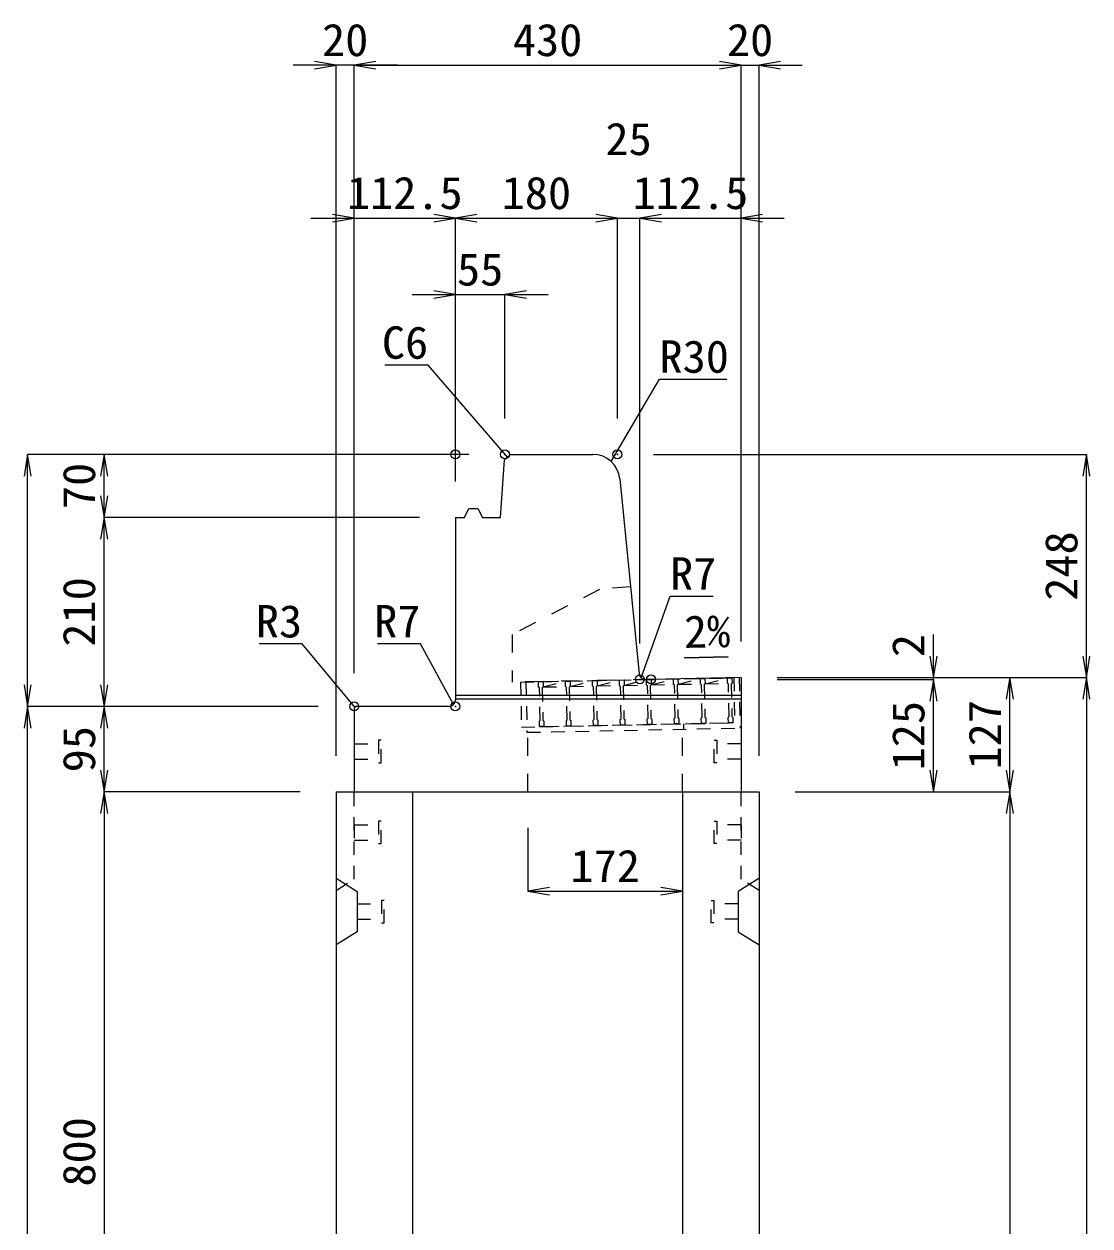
# Model space of a CAD drawing. Units: millimetres at full size; some dimension numbers follow another scale. Extents: x -18734 to 51600, y -18820 to 17820.
# Drawn here: x 19818 to 21003, y -8202 to -6867 of the extents above; entities that cross this region are included whole.
import ezdxf
from ezdxf.enums import TextEntityAlignment as Align

# ---------------------------------------------------------------- set-up
doc = ezdxf.new("R2010")
doc.units = ezdxf.units.MM
doc.header["$LTSCALE"] = 20
doc.header["$PDMODE"] = 32
doc.header["$PDSIZE"] = 10
doc.linetypes.add('USER1', pattern=[2, 1, -1])
doc.linetypes.add('USER2', pattern=[1.35, 0.75, -0.6])
for name, color, linetype, lineweight in [('インサート', 3, 'USER2', 9), ('グレーチング', 7, 'USER2', 5), ('受枠', 3, 'USER2', 9), ('寸法線', 7, 'Continuous', 13), ('引出線', 4, 'Continuous', 13), ('本体', 2, 'Continuous', 13), ('目地', 132, 'Continuous', 5)]:
    doc.layers.add(name, color=color, linetype=linetype, lineweight=lineweight)
doc.layers.add('作業エリア', color=11, linetype='Continuous')
doc.styles.add('ＭＳ 明朝', font='')
doc.styles.get('ＭＳ 明朝').set_extended_font_data('MS Mincho')

# ---------------------------------------------------------------- blocks, each defined once
blk = doc.blocks.new('open_arrow')
at = {"color": 0, "linetype": 'Continuous', "lineweight": -2}
blk.add_lwpolyline([(7.5, 1.25), (0, 0), (7.5, -1.25)], dxfattribs=at)

msp = doc.modelspace()

# ---------------------------------------------------------------- linework, layer by layer
at = {"layer": 'インサート'}
for p, q in [((20185, -7666.5), (20212, -7666.5)), ((20185, -7666.5), (20185, -7683.5)), ((20215, -7662.5), (20212, -7662.5)), ((20212, -7662.5), (20212, -7687.5)), ((20215, -7687.5), (20215, -7662.5)), ((20585, -7662.5), (20588, -7662.5)), ((20585, -7687.5), (20585, -7662.5)), ((20588, -7662.5), (20588, -7687.5)), ((20615, -7666.5), (20588, -7666.5)), ((20615, -7666.5), (20615, -7683.5)), ((20185, -7683.5), (20212, -7683.5)), ((20212, -7687.5), (20215, -7687.5)), ((20588, -7687.5), (20585, -7687.5)), ((20615, -7683.5), (20588, -7683.5)), ((20185, -7756.5), (20212, -7756.5)), ((20185, -7756.5), (20185, -7773.5)), ((20215, -7752.5), (20212, -7752.5)), ((20212, -7752.5), (20212, -7777.5)), ((20215, -7777.5), (20215, -7752.5)), ((20585, -7752.5), (20588, -7752.5)), ((20585, -7777.5), (20585, -7752.5)), ((20588, -7752.5), (20588, -7777.5)), ((20615, -7756.5), (20588, -7756.5)), ((20615, -7756.5), (20615, -7773.5)), ((20185, -7773.5), (20212, -7773.5)), ((20615, -7773.5), (20588, -7773.5)), ((20212, -7777.5), (20215, -7777.5)), ((20588, -7777.5), (20585, -7777.5)), ((20188.2, -7844.5), (20215.2, -7844.5)), ((20188.2, -7844.5), (20188.2, -7861.5)), ((20218.2, -7840.5), (20215.2, -7840.5)), ((20215.2, -7840.5), (20215.2, -7865.5)), ((20218.2, -7865.5), (20218.2, -7840.5)), ((20581.8, -7840.5), (20584.8, -7840.5)), ((20581.8, -7865.5), (20581.8, -7840.5)), ((20584.8, -7840.5), (20584.8, -7865.5)), ((20611.8, -7844.5), (20584.8, -7844.5)), ((20611.8, -7844.5), (20611.8, -7861.5)), ((20188.2, -7861.5), (20215.2, -7861.5)), ((20215.2, -7865.5), (20218.2, -7865.5)), ((20584.8, -7865.5), (20581.8, -7865.5)), ((20611.8, -7861.5), (20584.8, -7861.5))]:
    msp.add_line(p, q, dxfattribs=at)
at = {"layer": 'グレーチング'}
for p, q in [((20389.92, -7597.5), (20604.88, -7593.2)), ((20395.04, -7603.4), (20419.92, -7596.9)), ((20425.04, -7602.8), (20449.91, -7596.3)), ((20455.03, -7602.2), (20479.91, -7595.7)), ((20485.03, -7601.6), (20509.9, -7595.1)), ((20515.02, -7601), (20539.89, -7594.5)), ((20545.01, -7600.4), (20569.89, -7593.9)), ((20575.01, -7599.8), (20599.88, -7593.3)), ((20575.01, -7599.8), (20600, -7599.3)), ((20395.04, -7603.4), (20420.04, -7602.9)), ((20425.04, -7602.8), (20450.03, -7602.3)), ((20455.03, -7602.2), (20480.03, -7601.7)), ((20485.03, -7601.6), (20510.02, -7601.1)), ((20515.02, -7601), (20540.01, -7600.5)), ((20545.01, -7600.4), (20570.01, -7599.9)), ((20390.92, -7647.49), (20605.88, -7643.19))]:
    msp.add_line(p, q, dxfattribs=at)
for points in [[(20389.92, -7597.5), (20394.92, -7597.4), (20395.04, -7603.4), (20394.06, -7604.42), (20394.78, -7640.41), (20395.8, -7641.39), (20395.92, -7647.39), (20390.92, -7647.49), (20390.8, -7641.49), (20391.78, -7640.47), (20391.06, -7604.48), (20390.04, -7603.5)], [(20419.92, -7596.9), (20424.92, -7596.8), (20425.04, -7602.8), (20424.06, -7603.82), (20424.78, -7639.81), (20425.8, -7640.79), (20425.92, -7646.79), (20420.92, -7646.89), (20420.8, -7640.89), (20421.78, -7639.87), (20421.06, -7603.88), (20420.04, -7602.9)], [(20449.91, -7596.3), (20454.91, -7596.2), (20455.03, -7602.2), (20454.05, -7603.22), (20454.77, -7639.21), (20455.79, -7640.19), (20455.91, -7646.19), (20450.91, -7646.29), (20450.79, -7640.29), (20451.77, -7639.27), (20451.05, -7603.28), (20450.03, -7602.3)], [(20479.91, -7595.7), (20484.91, -7595.6), (20485.03, -7601.6), (20484.05, -7602.62), (20484.77, -7638.61), (20485.79, -7639.59), (20485.91, -7645.59), (20480.91, -7645.69), (20480.79, -7639.69), (20481.77, -7638.67), (20481.05, -7602.68), (20480.03, -7601.7)], [(20509.9, -7595.1), (20514.9, -7595), (20515.02, -7601), (20514.04, -7602.02), (20514.76, -7638.01), (20515.78, -7638.99), (20515.9, -7644.99), (20510.9, -7645.09), (20510.78, -7639.09), (20511.76, -7638.07), (20511.04, -7602.08), (20510.02, -7601.1)], [(20539.89, -7594.5), (20544.89, -7594.4), (20545.01, -7600.4), (20544.03, -7601.42), (20544.75, -7637.41), (20545.77, -7638.39), (20545.89, -7644.39), (20540.89, -7644.49), (20540.77, -7638.49), (20541.75, -7637.47), (20541.03, -7601.48), (20540.01, -7600.5)], [(20569.89, -7593.9), (20574.89, -7593.8), (20575.01, -7599.8), (20574.03, -7600.82), (20574.75, -7636.81), (20575.77, -7637.79), (20575.89, -7643.79), (20570.89, -7643.89), (20570.77, -7637.89), (20571.75, -7636.87), (20571.03, -7600.88), (20570.01, -7599.9)], [(20599.88, -7593.3), (20604.88, -7593.2), (20605, -7599.2), (20604.02, -7600.22), (20604.74, -7636.21), (20605.76, -7637.19), (20605.88, -7643.19), (20600.88, -7643.29), (20600.76, -7637.29), (20601.74, -7636.27), (20601.02, -7600.28), (20600, -7599.3)]]:
    msp.add_lwpolyline(points, close=True, dxfattribs=at)
at = {"layer": '作業エリア'}
for p in [(20297.5, -7345), (20352.5, -7345), (20477.5, -7345), (20502.5, -7595), (20515, -7595), (20185, -7625), (20297.5, -7625)]:
    msp.add_point(p, dxfattribs=at)
at = {"layer": '受枠'}
for p, q in [((20369.93, -7597.9), (20612.88, -7593.04)), ((20369.93, -7597.9), (20370.93, -7647.89)), ((20375.93, -7597.78), (20377.05, -7653.77)), ((20606.88, -7593.16), (20607.88, -7643.15)), ((20612.88, -7593.04), (20614, -7649.03)), ((20370.93, -7647.89), (20607.88, -7643.15)), ((20377.05, -7653.77), (20614, -7649.03)), ((20550.89, -7644.29), (20551.01, -7650.29))]:
    msp.add_line(p, q, dxfattribs=at)
at = {"layer": '寸法線'}
for p, q in [((20233, -6912.31), (20117, -6912.31)), ((20165, -7680), (20165, -6912.31)), ((20185, -6912.31), (20615, -6912.31)), ((20185, -7588), (20185, -6912.31)), ((20185, -7588), (20185, -6912.31)), ((20567, -6912.31), (20683, -6912.31)), ((20615, -7553), (20615, -6912.31)), ((20615, -7553), (20615, -6912.31)), ((20635, -7680), (20635, -6912.31)), ((20137, -7082.31), (20297.5, -7082.31)), ((20185, -7588), (20185, -7082.31)), ((20297.5, -7082.31), (20477.5, -7082.31)), ((20297.5, -7375), (20297.5, -7082.31)), ((20297.5, -7375), (20297.5, -7082.31)), ((20429.5, -7082.31), (20550.5, -7082.31)), ((20477.5, -7305), (20477.5, -7082.31)), ((20477.5, -7305), (20477.5, -7082.31)), ((20502.5, -7555), (20502.5, -7082.31)), ((20502.5, -7082.31), (20663, -7082.31)), ((20502.5, -7555), (20502.5, -7082.31)), ((20615, -7553), (20615, -7082.31)), ((20249.5, -7167.31), (20400.5, -7167.31)), ((20297.5, -7375), (20297.5, -7167.31)), ((20352.5, -7305), (20352.5, -7167.31)), ((19822.06, -7625), (19822.06, -7345)), ((20312.5, -7345), (19822.06, -7345)), ((19907.06, -7415), (19907.06, -7345)), ((20312.5, -7345), (19907.06, -7345)), ((20517.5, -7345), (20998.78, -7345)), ((20998.78, -7593), (20998.78, -7345)), ((19907.06, -7625), (19907.06, -7415)), ((20257.5, -7415), (19907.06, -7415)), ((20257.5, -7415), (19907.06, -7415)), ((20828.78, -7643), (20828.78, -7545)), ((20655, -7593), (20998.78, -7593)), ((20655, -7593), (20913.78, -7593)), ((20655, -7593), (20828.78, -7593)), ((20655, -7593), (20998.78, -7593)), ((20655, -7595), (20828.78, -7595)), ((20655, -7595), (20828.78, -7595)), ((20828.78, -7720), (20828.78, -7595)), ((20913.78, -7720), (20913.78, -7593)), ((20998.78, -7593), (20998.78, -8970)), ((19822.06, -8970), (19822.06, -7625)), ((20145, -7625), (19822.06, -7625)), ((20145, -7625), (19822.06, -7625)), ((19907.06, -7720), (19907.06, -7625)), ((20145, -7625), (19907.06, -7625)), ((20145, -7625), (19907.06, -7625)), ((19907.06, -7720), (19907.06, -8520)), ((20125, -7720), (19907.06, -7720)), ((20125, -7720), (19907.06, -7720)), ((20675, -7720), (20913.78, -7720)), ((20675, -7720), (20913.78, -7720)), ((20675, -7720), (20828.78, -7720)), ((20913.78, -7720), (20913.78, -8970)), ((20378, -7760), (20378, -7830.23)), ((20378, -7830.23), (20550, -7830.23))]:
    msp.add_line(p, q, dxfattribs=at)
at = {"layer": '引出線'}
for points in [[(20355.29, -7347.99), (20267.27, -7245.82), (20218.92, -7245.82)], [(20470.48, -7352.76), (20524.33, -7261.36), (20599, -7261.36)], [(20504.14, -7593.19), (20536.08, -7502.42), (20584.01, -7502.42)], [(20185.88, -7625.88), (20127.15, -7555.51), (20079.43, -7555.51)], [(20295.45, -7622.95), (20258.75, -7555.51), (20210.82, -7555.51)], [(20552.12, -7570.88), (20600.83, -7569.9), (20552.08, -7570.88)]]:
    msp.add_lwpolyline(points, dxfattribs=at)
at = {"layer": '本体'}
for p, q in [((20352.07, -7350.98), (20358.5, -7345)), ((20358.5, -7345), (20450.35, -7345)), ((20347.5, -7415), (20352.07, -7350.98)), ((20480.2, -7372.01), (20501.87, -7588.7)), ((20307.5, -7415), (20312.5, -7405)), ((20312.5, -7405), (20322.5, -7405)), ((20322.5, -7405), (20327.5, -7415)), ((20297.5, -7415), (20297.5, -7618)), ((20297.5, -7415), (20307.5, -7415)), ((20327.5, -7415), (20347.5, -7415)), ((20515, -7595), (20508.83, -7595)), ((20615, -7593), (20515, -7595)), ((20615, -7593), (20615, -7720)), ((20290.5, -7625), (20188, -7625)), ((20185, -7628), (20185, -7720)), ((20165, -7720), (20165, -8970)), ((20165, -7720), (20250, -7720)), ((20185, -7720), (20615, -7720)), ((20250, -7720), (20250, -8449.47)), ((20550, -7720), (20635, -7720)), ((20550, -7720), (20550, -8449.47)), ((20635, -7720), (20635, -8970))]:
    msp.add_line(p, q, dxfattribs=at)
at = {"layer": '本体', "linetype": 'USER1'}
for p, q in [((20492.2, -7492), (20457.5, -7495)), ((20457.5, -7495), (20360.5, -7545)), ((20360.5, -7545), (20360.5, -7598.09)), ((20515, -7595), (20360.5, -7598.09)), ((20378, -7720), (20378, -7647.75)), ((20550, -7720), (20550, -7644.31))]:
    msp.add_line(p, q, dxfattribs=at)
at = {"layer": '本体', "linetype": 'USER2', "lineweight": 9}
for p, q in [((20185, -7817), (20185, -7720)), ((20615, -7817), (20615, -7720)), ((20165, -7829.5), (20185, -7817)), ((20635, -7829.5), (20615, -7817))]:
    msp.add_line(p, q, dxfattribs=at)
at = {"layer": '本体', "lineweight": 9}
for p, q in [((20165, -7816), (20188.2, -7830.5)), ((20634.58, -7816.26), (20611.8, -7830.5)), ((20188.2, -7830.5), (20188.2, -7875.5)), ((20611.8, -7830.5), (20611.8, -7875.5)), ((20188.2, -7875.5), (20165, -7890)), ((20611.8, -7875.5), (20635, -7890))]:
    msp.add_line(p, q, dxfattribs=at)
at = {"layer": '本体'}
for centre, radius, start, end in [((20450.35, -7375), 30, 5.71059, 90), ((20508.83, -7588), 7, 185.71059, 270), ((20188, -7628), 3, 90, 180), ((20290.5, -7618), 7, 270, 0)]:
    msp.add_arc(centre, radius, start, end, dxfattribs=at)
at = {"layer": '目地'}
for p, q in [((20615, -7613), (20297.5, -7613)), ((20615, -7617), (20297.5, -7617))]:
    msp.add_line(p, q, dxfattribs=at)

# ---------------------------------------------------------------- block references
at = {"layer": '寸法線', "xscale": 3.2, "yscale": 3.2}
for p, rotation in [((20165, -6912.31), 180), ((20615, -6912.31), 180), ((20615, -6912.31), 180), ((20185, -7082.31), 180), ((20297.5, -7082.31), 180), ((20477.5, -7082.31), 180), ((20477.5, -7082.31), 180), ((20297.5, -7167.31), 180), ((19822.06, -7345), 270), ((19907.06, -7345), 270), ((20998.78, -7345), 270), ((19907.06, -7415), 90), ((19907.06, -7415), 270), ((20828.78, -7593), 90), ((20998.78, -7593), 90), ((20828.78, -7595), 270), ((20828.78, -7595), 270), ((20913.78, -7593), 270), ((20998.78, -7593), 270), ((19822.06, -7625), 90), ((19907.06, -7625), 90), ((19822.06, -7625), 270), ((19907.06, -7625), 270), ((19907.06, -7720), 90), ((20828.78, -7720), 90), ((20913.78, -7720), 90), ((19907.06, -7720), 270), ((20913.78, -7720), 270), ((20550, -7830.23), 180)]:
    msp.add_blockref('open_arrow', p, dxfattribs=dict(at, rotation=rotation))
for p in [(20185, -6912.31), (20185, -6912.31), (20635, -6912.31), (20297.5, -7082.31), (20502.5, -7082.31), (20502.5, -7082.31), (20615, -7082.31), (20352.5, -7167.31), (20378, -7830.23)]:
    msp.add_blockref('open_arrow', p, dxfattribs=at)
at = {"layer": '引出線', "xscale": 0.0533, "yscale": 0.0533}
for p, rotation in [((20355.29, -7347.99), 130.7), ((20470.48, -7352.76), 59.5), ((20552.12, -7570.88), 1.1), ((20504.14, -7593.19), 70.6), ((20185.88, -7625.88), 129.8), ((20295.45, -7622.95), 118.6)]:
    msp.add_blockref('open_arrow', p, dxfattribs=dict(at, rotation=rotation))

# ---------------------------------------------------------------- texts
at = {"layer": '寸法線', "style": 'ＭＳ 明朝', "width": 1.05}
for s, p in [('20', (20175, -6884.31)), ('430', (20400, -6884.31)), ('20', (20625, -6884.31)), ('25', (20490, -6994.31)), ('112.5', (20241.25, -7054.31)), ('180', (20387.5, -7054.31)), ('112.5', (20558.75, -7054.31)), ('55', (20325, -7139.31)), ('172', (20464, -7802.23))]:
    msp.add_text(s, height=36.03, dxfattribs=at).set_placement(p, align=Align.MIDDLE_CENTER)
for s, p in [('70', (19879.06, -7380)), ('248', (20970.78, -7469)), ('210', (19879.06, -7520)), ('2', (20800.78, -7557.41)), ('125', (20800.78, -7657.5)), ('127', (20885.78, -7656.5)), ('95', (19879.06, -7672.5)), ('800', (19879.06, -8120))]:
    msp.add_text(s, height=36.03, rotation=90, dxfattribs=at).set_placement(p, align=Align.MIDDLE_CENTER)
at = {"layer": '引出線', "style": 'ＭＳ 明朝', "width": 1.05}
for s, p in [('C6', (20267.27, -7202.62)), ('R3', (20127.15, -7512.31)), ('R7', (20258.75, -7512.31))]:
    msp.add_text(s, height=36.03, dxfattribs=at).set_placement(p, align=Align.TOP_RIGHT)
for s, p in [('R30', (20524.33, -7218.16)), ('R7', (20536.08, -7459.22))]:
    msp.add_text(s, height=36.03, dxfattribs=at).set_placement(p, align=Align.TOP_LEFT)
msp.add_text('2%', height=36.03, rotation=1.146, dxfattribs=at).set_placement((20551.15, -7523.98), align=Align.TOP_LEFT)

doc.saveas('drawing.dxf')
